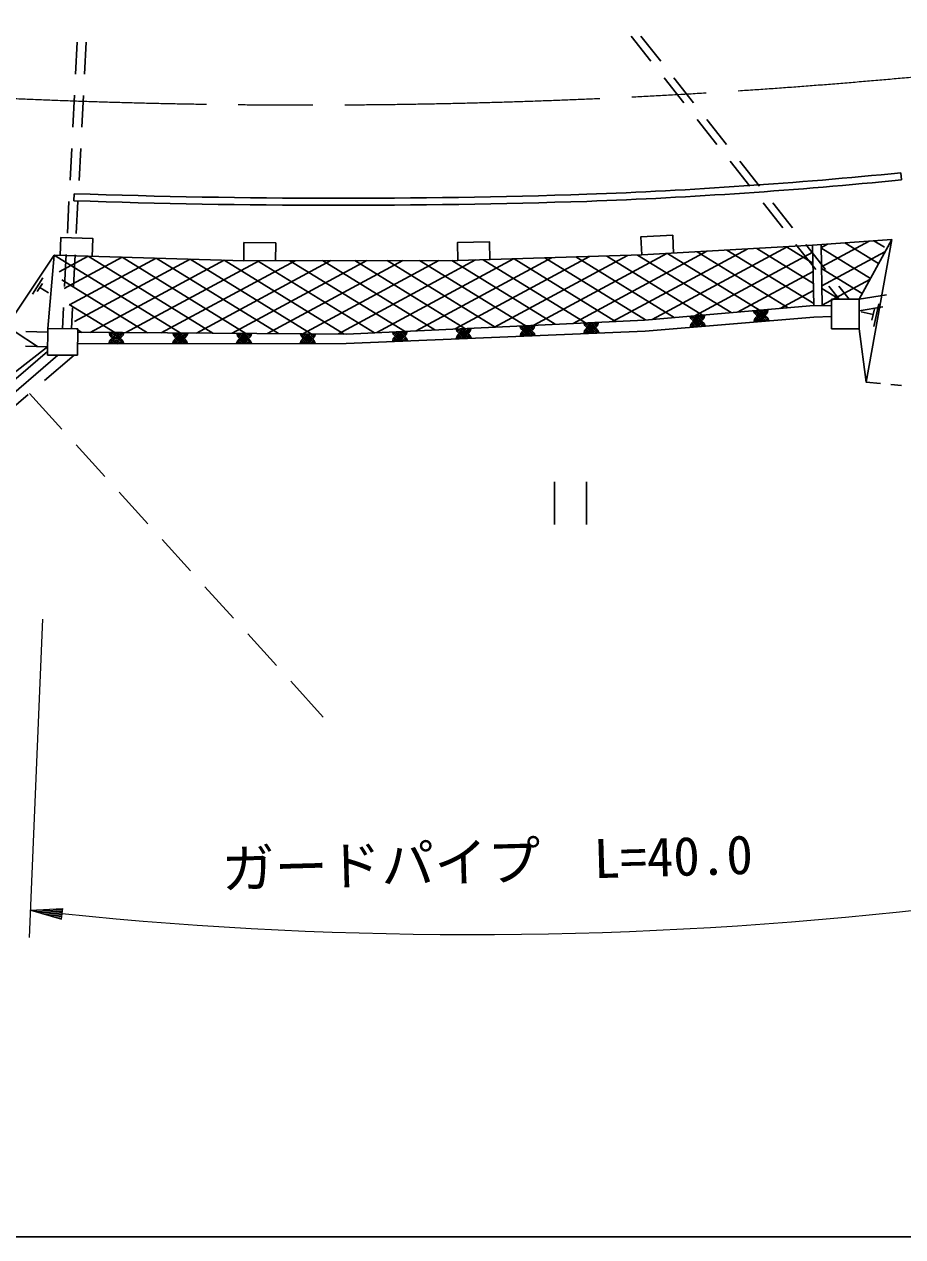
# Model space of a CAD drawing. Units: millimetres, scale not verified. Extents: x 40000 to 680000, y 20000 to 380000.
# Drawn here: x 290974 to 332255, y 205000 to 262020 of the extents above; entities that cross this region are included whole.
import ezdxf
from ezdxf.enums import TextEntityAlignment as Align

# ---------------------------------------------------------------- set-up
doc = ezdxf.new("R2010")
doc.units = ezdxf.units.MM
doc.header["$LTSCALE"] = 1000
doc.linetypes.add('CHAIN', pattern=[18.5, 12, -1.5, 3.5, -1.5])
for name, color, linetype, lineweight in [('M-BGD', 7, 'Continuous', 25), ('M-BMK', 2, 'CHAIN', 13), ('M-STR-HTXT', 7, 'Continuous', 13), ('M-STR-STRD', 7, 'Continuous', 25), ('M-TTL-BAND', 7, 'Continuous', 25)]:
    doc.layers.add(name, color=color, linetype=linetype, lineweight=lineweight)
doc.styles.add('ＭＳ ゴシック', font='')
doc.styles.get('ＭＳ ゴシック').set_extended_font_data('MS Gothic')

msp = doc.modelspace()

# ---------------------------------------------------------------- linework, layer by layer
at = {"layer": 'M-BGD'}
for p, q in [((293458, 261177), (293382, 259679)), ((293880, 261170), (293803, 259672)), ((319489, 261464), (320419, 260287)), ((319950, 261464), (320880, 260287)), ((321039, 259503), (321969, 258326)), ((321500, 259503), (322430, 258326)), ((293331, 258680), (293255, 257182)), ((293752, 258674), (293676, 257176)), ((322589, 257541), (323519, 256364)), ((323050, 257541), (323980, 256364)), ((293204, 256183), (293127, 254685)), ((293625, 256177), (293548, 254679)), ((324139, 255580), (325069, 254403)), ((324600, 255580), (325530, 254403)), ((293076, 253686), (293000, 252188)), ((293497, 253680), (293421, 252182)), ((325689, 253618), (326619, 252441)), ((326150, 253618), (327080, 252441)), ((320488, 248141), (326818, 251556)), ((325393, 251475), (328055, 249834)), ((326790, 251554), (328037, 250785)), ((327239, 251656), (328169, 250480)), ((327700, 251656), (328630, 250480)), ((328020, 251623), (328076, 248788)), ((328401, 251500), (328727, 251676)), ((328401, 251500), (330734, 250062)), ((328418, 251651), (328475, 248786)), ((328439, 250612), (330683, 251822)), ((329541, 251737), (331119, 250764)), ((330200, 249085), (331742, 251902)), ((330901, 251839), (331403, 251529)), ((292376, 251156), (292080, 247707)), ((292376, 251156), (298303, 247502)), ((292616, 250377), (293975, 251110)), ((292856, 249597), (295575, 251064)), ((292949, 251190), (292872, 249692)), ((293096, 248818), (297174, 251017)), ((293370, 251183), (293293, 249685)), ((293336, 248038), (298773, 250971)), ((293975, 251110), (299843, 247492)), ((294076, 247529), (300373, 250925)), ((295575, 251064), (301383, 247482)), ((295742, 247518), (302010, 250899)), ((297174, 251017), (302923, 247472)), ((297407, 247507), (303698, 250901)), ((298773, 250971), (304464, 247463)), ((299073, 247497), (305386, 250903)), ((300373, 250925), (306004, 247453)), ((300738, 247486), (307075, 250904)), ((301939, 250899), (307430, 247513)), ((302404, 247476), (308763, 250906)), ((303460, 250901), (308846, 247580)), ((304069, 247465), (310451, 250908)), ((304982, 250902), (310263, 247647)), ((305735, 247455), (312185, 250934)), ((306504, 250904), (311679, 247713)), ((307539, 247519), (313971, 250988)), ((308026, 250905), (313095, 247780)), ((309384, 247605), (315756, 251042)), ((309548, 250907), (314512, 247846)), ((311070, 250908), (315928, 247913)), ((311230, 247692), (317542, 251097)), ((312535, 250944), (317345, 247979)), ((313076, 247779), (319328, 251151)), ((313988, 250989), (318761, 248046)), ((314922, 247865), (321174, 251238)), ((315441, 251033), (320174, 248114)), ((316767, 247952), (323055, 251344)), ((316893, 251077), (321513, 248228)), ((318346, 251121), (322852, 248343)), ((318613, 248039), (324937, 251450)), ((319799, 251165), (324191, 248457)), ((321203, 251239), (325531, 248571)), ((322490, 248312), (328027, 251298)), ((322599, 251318), (326870, 248685)), ((323996, 251397), (328074, 248882)), ((328457, 249712), (331418, 251310)), ((324491, 248482), (328044, 250399)), ((328440, 250536), (330350, 249359)), ((291359, 249330), (291849, 250088)), ((291582, 249454), (291827, 249833)), ((292733, 249996), (296763, 247511)), ((328474, 248813), (330712, 250020)), ((291705, 249644), (292109, 249382)), ((326492, 248653), (328062, 249500)), ((328459, 249585), (329214, 249119)), ((328789, 249695), (329271, 249085)), ((329250, 249695), (329732, 249085)), ((330200, 249085), (331486, 249297)), ((292821, 248693), (292770, 247701)), ((293091, 248836), (295223, 247521)), ((293242, 248687), (293192, 247698)), ((328909, 249085), (330200, 249085)), ((328909, 247701), (328909, 249085)), ((330200, 249085), (330200, 247701)), ((331326, 248737), (330200, 248549)), ((330928, 248641), (330810, 248108)), ((331130, 248876), (330893, 247810)), ((330869, 248375), (330301, 248501)), ((290543, 247554), (291602, 246868)), ((291041, 247571), (292078, 247542)), ((292069, 246463), (292080, 247707)), ((292080, 247707), (293494, 247695)), ((293448, 247676), (293682, 247531)), ((293494, 247695), (293483, 246450)), ((330200, 247701), (328909, 247701)), ((274449, 231467), (292070, 246630)), ((275093, 231406), (292544, 246459)), ((291028, 246876), (292072, 246847)), ((291920, 245260), (293317, 246452)), ((293483, 246450), (292069, 246463)), ((330531, 245194), (331203, 245130)), ((291218, 244660), (292746, 242975)), ((331701, 245082), (332198, 245034)), ((289638, 243312), (291160, 244611)), ((293418, 242235), (294762, 240753)), ((315888, 240500), (315888, 238500)), ((317388, 240500), (317388, 238500)), ((295434, 240013), (296778, 238531)), ((297449, 237791), (298793, 236309)), ((299465, 235569), (300809, 234087)), ((301481, 233347), (302825, 231865)), ((303496, 231125), (305025, 229440))]:
    msp.add_line(p, q, dxfattribs=at)
for points in [[(321490, 251240), (321451, 252094), (319952, 252024), (319991, 251171)], [(292376, 251156), (301285, 250898), (311352, 250908), (319991, 251171), (328020, 251623), (331742, 251902)], [(294168, 251085), (294200, 251938), (292700, 251995), (292668, 251141)], [(302785, 250882), (302795, 251736), (301294, 251753), (301285, 250898)], [(312852, 250939), (312835, 251793), (311335, 251763), (311352, 250908)], [(331742, 251902), (330531, 245194), (330200, 247701)], [(292376, 251156), (286710, 242676), (292072, 246847)], [(293492, 247532), (306121, 247452), (320113, 248109), (328076, 248788), (328909, 248784)], [(328909, 248269), (328085, 248251), (320148, 247594), (306104, 247008), (293487, 246991)]]:
    msp.add_lwpolyline(points, dxfattribs=at)
for centre, radius, start, end in [((325584, 248630), 354, 193.6705, 356.0757), ((322595, 248375), 354, 193.6705, 356.0757), ((322626, 247745), 354, 13.5292, 175.9344), ((322595, 248375), 283, 195.8945, 353.8516), ((322595, 248375), 212, 199.6409, 350.1053), ((322595, 248375), 142, 207.3526, 342.3936), ((322595, 248375), 100, 217.6703, 332.0759), ((322595, 248375), 100, 217.6703, 332.0759), ((325616, 247992), 354, 13.5292, 175.9344), ((325584, 248630), 283, 195.8945, 353.8516), ((325616, 247992), 283, 15.7533, 173.7104), ((325584, 248630), 212, 199.6409, 350.1053), ((325616, 247992), 212, 19.4996, 169.964), ((325584, 248630), 142, 207.3526, 342.3936), ((325616, 247992), 142, 27.2113, 162.2523), ((325584, 248630), 100, 217.6703, 332.0759), ((325584, 248630), 100, 217.6703, 332.0759), ((325616, 247992), 100, 37.529, 151.9347), ((325616, 247992), 100, 37.529, 151.9347), ((295307, 247575), 354, 188.4337, 350.8389), ((295307, 247575), 283, 190.6577, 348.6148), ((295307, 247575), 212, 194.4041, 344.8685), ((295307, 247575), 142, 202.1158, 337.1568), ((295307, 247575), 100, 212.4334, 326.8391), ((295307, 247575), 100, 212.4334, 326.8391), ((298307, 247556), 354, 188.4337, 350.8389), ((298307, 247556), 283, 190.6577, 348.6148), ((298307, 247556), 212, 194.4041, 344.8685), ((298307, 247556), 142, 202.1158, 337.1568), ((298307, 247556), 100, 212.4334, 326.8391), ((298307, 247556), 100, 212.4334, 326.8391), ((301307, 247537), 354, 188.4337, 350.8389), ((301307, 247537), 283, 190.6577, 348.6148), ((301307, 247537), 212, 194.4041, 344.8685), ((301307, 247537), 142, 202.1158, 337.1568), ((301307, 247537), 100, 212.4334, 326.8391), ((301307, 247537), 100, 212.4334, 326.8391), ((304307, 247518), 354, 188.4337, 350.8389), ((304307, 247518), 283, 190.6577, 348.6148), ((304307, 247518), 212, 194.4041, 344.8685), ((304307, 247518), 142, 202.1158, 337.1568), ((308619, 247624), 354, 191.4857, 353.8909), ((308619, 247624), 283, 193.7098, 351.6669), ((308619, 247624), 212, 197.4561, 347.9205), ((308619, 247624), 142, 205.1678, 340.2088), ((308619, 247624), 100, 215.4855, 329.8911), ((308619, 247624), 100, 215.4855, 329.8911), ((311616, 247764), 354, 191.4857, 353.8909), ((311629, 247184), 354, 11.1864, 173.5916), ((311616, 247764), 283, 193.7098, 351.6669), ((311629, 247184), 283, 13.4104, 171.3675), ((311616, 247764), 212, 197.4561, 347.9205), ((311616, 247764), 142, 205.1678, 340.2088), ((311616, 247764), 100, 215.4855, 329.8911), ((311616, 247764), 100, 215.4855, 329.8911), ((314613, 247905), 354, 191.4857, 353.8909), ((314627, 247310), 354, 11.1864, 173.5916), ((314613, 247905), 283, 193.7098, 351.6669), ((314627, 247310), 283, 13.4104, 171.3675), ((314613, 247905), 212, 197.4561, 347.9205), ((314627, 247310), 212, 17.1567, 167.6212), ((314613, 247905), 142, 205.1678, 340.2088), ((314613, 247905), 100, 215.4855, 329.8911), ((314613, 247905), 100, 215.4855, 329.8911), ((317610, 248046), 354, 191.4857, 353.8909), ((317624, 247435), 354, 11.1864, 173.5916), ((317610, 248046), 283, 193.7098, 351.6669), ((317624, 247435), 283, 13.4104, 171.3675), ((317610, 248046), 212, 197.4561, 347.9205), ((317624, 247435), 212, 17.1567, 167.6212), ((317610, 248046), 142, 205.1678, 340.2088), ((317624, 247435), 142, 24.8685, 159.9094), ((317610, 248046), 100, 215.4855, 329.8911), ((317610, 248046), 100, 215.4855, 329.8911), ((317624, 247435), 100, 35.1861, 149.5918), ((317624, 247435), 100, 35.1861, 149.5918), ((322626, 247745), 283, 15.7533, 173.7104), ((322626, 247745), 212, 19.4996, 169.964), ((322626, 247745), 142, 27.2113, 162.2523), ((322626, 247745), 100, 37.529, 151.9347), ((322626, 247745), 100, 37.529, 151.9347), ((295296, 246939), 354, 8.8763, 171.2815), ((295296, 246939), 283, 11.1003, 169.0574), ((295296, 246939), 212, 14.8466, 165.3111), ((295296, 246939), 142, 22.5584, 157.5993), ((295296, 246939), 100, 32.876, 147.2817), ((295296, 246939), 100, 32.876, 147.2817), ((298296, 246943), 354, 8.8763, 171.2815), ((298296, 246943), 283, 11.1003, 169.0574), ((298296, 246943), 212, 14.8466, 165.3111), ((298296, 246943), 142, 22.5584, 157.5993), ((298296, 246943), 100, 32.876, 147.2817), ((298296, 246943), 100, 32.876, 147.2817), ((301296, 246947), 354, 8.8763, 171.2815), ((301296, 246947), 283, 11.1003, 169.0574), ((301296, 246947), 212, 14.8466, 165.3111), ((301296, 246947), 142, 22.5584, 157.5993), ((301296, 246947), 100, 32.876, 147.2817), ((301296, 246947), 100, 32.876, 147.2817), ((304296, 246952), 354, 8.8763, 171.2815), ((304296, 246952), 283, 11.1003, 169.0574), ((304296, 246952), 212, 14.8466, 165.3111), ((304296, 246952), 142, 22.5584, 157.5993), ((304296, 246952), 100, 32.876, 147.2817), ((304296, 246952), 100, 32.876, 147.2817), ((304307, 247518), 100, 212.4334, 326.8391), ((304307, 247518), 100, 212.4334, 326.8391), ((308632, 247059), 354, 11.1864, 173.5916), ((308632, 247059), 283, 13.4104, 171.3675), ((308632, 247059), 212, 17.1567, 167.6212), ((308632, 247059), 142, 24.8685, 159.9094), ((308632, 247059), 100, 35.1861, 149.5918), ((308632, 247059), 100, 35.1861, 149.5918), ((311629, 247184), 212, 17.1567, 167.6212), ((311629, 247184), 142, 24.8685, 159.9094), ((311629, 247184), 100, 35.1861, 149.5918), ((311629, 247184), 100, 35.1861, 149.5918), ((314627, 247310), 142, 24.8685, 159.9094), ((314627, 247310), 100, 35.1861, 149.5918), ((314627, 247310), 100, 35.1861, 149.5918)]:
    msp.add_arc(centre, radius, start, end, dxfattribs=at)
at = {"layer": 'M-BMK'}
msp.add_arc((304212, 567631), 309406, 263.48564, 281.826, dxfattribs=at)
at = {"layer": 'M-STR-HTXT'}
for p, q in [((291834, 234045), (291211, 219070)), ((291264, 220353), (292783, 220437)), ((291264, 220353), (292728, 219940)), ((291264, 220353), (292755, 220188)), ((292750, 220139), (291557, 220271)), ((292761, 220238), (291568, 220370)), ((291850, 220188), (292744, 220089)), ((291872, 220387), (292766, 220288)), ((292739, 220039), (292142, 220105)), ((292772, 220337), (292175, 220403)), ((292479, 220420), (292777, 220387)), ((292728, 219940), (292783, 220437)), ((292435, 220022), (292733, 219989))]:
    msp.add_line(p, q, dxfattribs=at)
msp.add_arc((311994, 407780), 188569, 264.14454, 276.50738, dxfattribs=at)
at = {"layer": 'M-STR-STRD'}
for p, q in [((332164, 255033), (332197, 254702)), ((293322, 254051), (293311, 253718))]:
    msp.add_line(p, q, dxfattribs=at)
for centre, radius, start, end in [((308515, 492231), 238374, 272.13721, 275.69385), ((308515, 492231), 238707, 272.13721, 275.69385), ((305790, 618027), 364190, 268.0381, 271.82746), ((305790, 618027), 364522, 268.0381, 271.82746)]:
    msp.add_arc(centre, radius, start, end, dxfattribs=at)
at = {"layer": 'M-TTL-BAND'}
msp.add_line((40000, 205000), (579000, 205000), dxfattribs=at)

# ---------------------------------------------------------------- texts
at = {"layer": 'M-STR-HTXT', "style": 'ＭＳ ゴシック'}
msp.add_text('ガードパイプ  L=40.0', height=1833, rotation=1.583, dxfattribs=at).set_placement((312767, 221173), align=Align.BOTTOM_CENTER)

doc.saveas('drawing.dxf')
